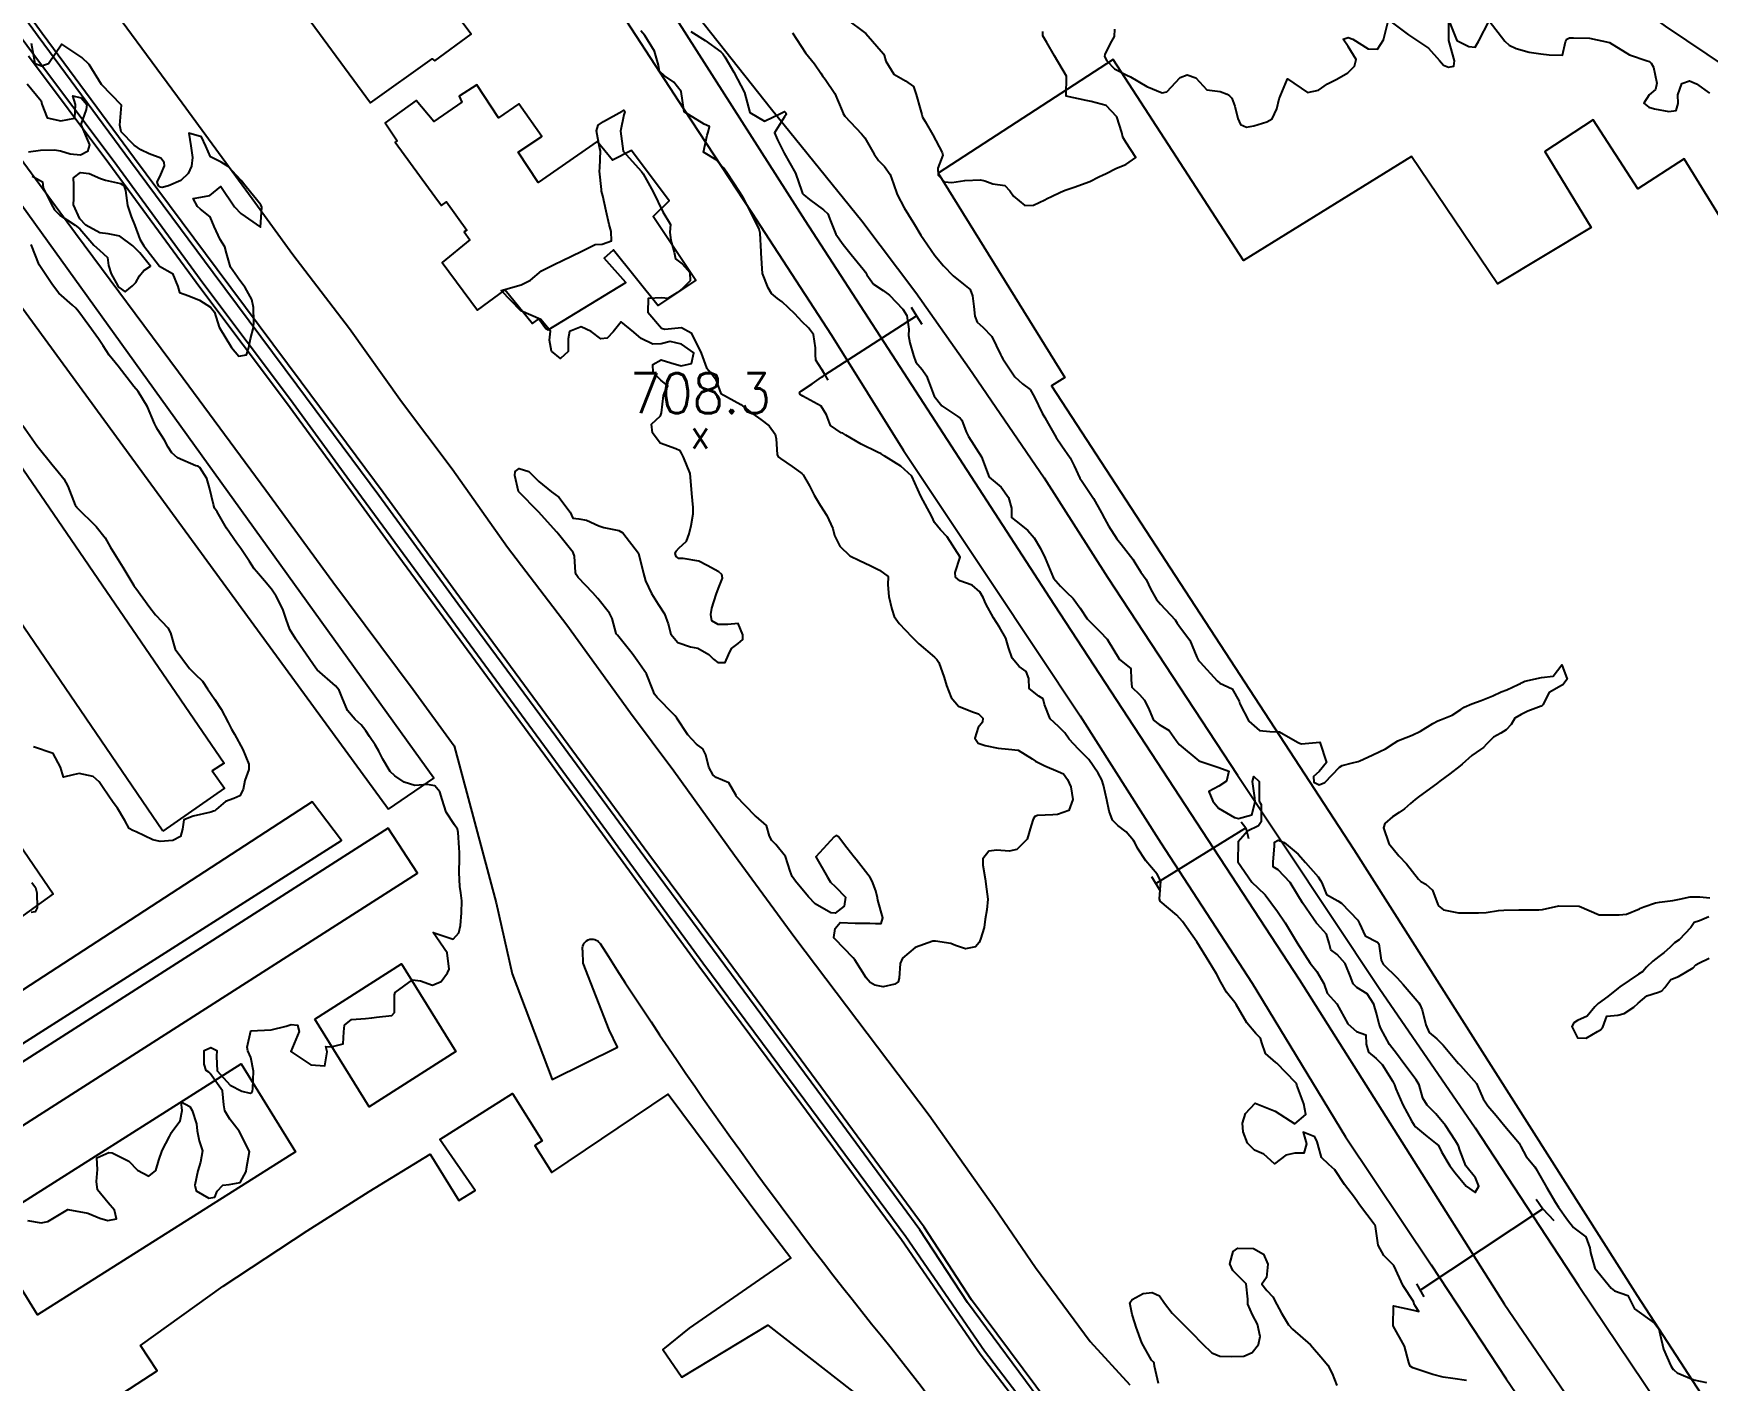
# Model space of a CAD drawing. Header units: metres. Extents: x 298520 to 308411, y 7433745 to 7450750.
# Drawn here: x 307827.7 to 307994.3, y 7434023.5 to 7434157.6 of the extents above; entities that cross this region are included whole.
import ezdxf
from ezdxf.enums import TextEntityAlignment as Align

# ---------------------------------------------------------------- set-up
doc = ezdxf.new("R2010")
doc.units = ezdxf.units.M
doc.header["$LTSCALE"] = 10
for name, color, linetype in [('Area Verde e Lazer', 94, 'Continuous'), ('Curvas de Nivel 1m', 11, 'Continuous'), ('Edificações', 30, 'Continuous'), ('Linha Férrea', 251, 'TRACKS'), ('Pontos Cotados', 45, 'Continuous'), ('Pórtico', 62, 'Continuous'), ('Vias Primárias', 230, 'Continuous')]:
    doc.layers.add(name, color=color, linetype=linetype)
doc.styles.add('Style-STANDARD', font='STANDARD.shx')
doc.linetypes.add('TRACKS', pattern='A,0.15,[130,ltypeshp.shx,S=0.25,R=0,X=0,Y=0],0.15', length=0.3)

# ---------------------------------------------------------------- blocks, each defined once
blk = doc.blocks.new('ELVTXT_81')
at = {"layer": 'Pontos Cotados', "linetype": 'Continuous', "style": 'Style-STANDARD'}
for s, height, p in [('708.3', 4, (0, 4)), ('x', 3, (0, 0))]:
    blk.add_text(s, height=height, dxfattribs=at).set_placement(p, align=Align.MIDDLE_CENTER)

msp = doc.modelspace()

# ---------------------------------------------------------------- linework, layer by layer
at = {"layer": 'Area Verde e Lazer'}
msp.add_lwpolyline([(307758.84, 7434249.95), (307768.15, 7434237.18), (307779.07, 7434221.43), (307789.96, 7434206.99), (307796.53, 7434197.96), (307805.84, 7434185.05), (307814.37, 7434173.75), (307821.3, 7434164.26), (307827.65, 7434155.69), (307835.66, 7434145), (307844.68, 7434132.67), (307853.31, 7434121.17), (307859.19, 7434113.12), (307864.52, 7434105.84), (307882.61, 7434081.18), (307894.36, 7434065.1), (307904.5, 7434051.43), (307914.54, 7434037.86), (307922.37, 7434026.47), (307927.53, 7434019.73, -0.082107)], format="xyb", dxfattribs=at)
msp.add_lwpolyline([(307928.36, 7434020.93), (307920.69, 7434031.28), (307915.95, 7434038.51), (307905.68, 7434052.45), (307895.98, 7434065.61), (307888.56, 7434075.58), (307879.24, 7434088.26), (307869.98, 7434100.83), (307862.12, 7434111.61), (307853.95, 7434122.61), (307845.62, 7434133.8), (307837.38, 7434144.86), (307828.19, 7434157.31), (307819.87, 7434168.72)], dxfattribs=at)
at = {"layer": 'Curvas de Nivel 1m', "flags": 128}
for points, elevation in [([(307908.6, 7434159.08), (307910.58, 7434157.61), (307912.33, 7434155.58), (307912.41, 7434155.44), (307912.55, 7434154.87), (307913.35, 7434153.57), (307914.53, 7434152.9), (307915.3, 7434152.33), (307915.57, 7434151.54), (307916.02, 7434150), (307916.14, 7434149.54), (307916.22, 7434149.27), (307916.48, 7434148.85), (307917.24, 7434147.52), (307918.18, 7434145.77), (307918.22, 7434145.51), (307917.75, 7434144.19), (307917.78, 7434143.52), (307918.41, 7434142.83), (307919.12, 7434142.79), (307920.41, 7434142.96), (307921.98, 7434143.04), (307922.41, 7434142.95), (307923.21, 7434142.64), (307924.4, 7434142.49), (307924.9, 7434141.94), (307925.25, 7434141.43), (307926.38, 7434140.5), (307927.27, 7434140.51), (307928.39, 7434141.06), (307928.61, 7434141.17), (307929.06, 7434141.38), (307929.95, 7434141.82), (307930.4, 7434142.01), (307931.4, 7434142.36), (307932.41, 7434142.7), (307932.85, 7434142.89), (307933.75, 7434143.33), (307934.19, 7434143.54), (307934.42, 7434143.65), (307935.53, 7434144.2), (307936.43, 7434144.58), (307937.43, 7434145.28), (307936.46, 7434146.8), (307936.14, 7434147.3), (307936.04, 7434147.74), (307935.55, 7434149.31), (307934.5, 7434150.45), (307933.01, 7434150.83), (307932.51, 7434150.93), (307930.51, 7434151.37), (307930.53, 7434153.37), (307929.34, 7434155.38), (307928.57, 7434156.7), (307928.18, 7434157.39), (307928.18, 7434157.8)], 706), ([(307935.33, 7434158.05), (307935.29, 7434157.31), (307935.03, 7434156.86), (307934.56, 7434155.95), (307934.36, 7434155.52), (307934.33, 7434155.32), (307934.55, 7434154.9), (307935.31, 7434154.08), (307936.53, 7434153.45), (307936.9, 7434153.29), (307938.52, 7434152.33), (307940.06, 7434151.71), (307940.52, 7434151.81), (307941.86, 7434153.23), (307942.54, 7434153.51), (307943.42, 7434153.21), (307944.52, 7434152), (307945.85, 7434151.85), (307946.52, 7434151.56), (307946.75, 7434151.41), (307947.01, 7434151.17), (307947.29, 7434150.38), (307947.58, 7434149.16), (307947.85, 7434148.54), (307948.47, 7434148.29), (307949.19, 7434148.42), (307950.48, 7434148.82), (307951.02, 7434149.12), (307951.49, 7434150.12), (307951.69, 7434151.11), (307952.53, 7434153.1), (307954.52, 7434151.73), (307955.61, 7434151.98), (307956.53, 7434152.61), (307957.43, 7434153.05), (307958.54, 7434153.68), (307959.21, 7434154.36), (307959.38, 7434155.02), (307958.57, 7434156.33), (307958.08, 7434157.04), (307958.58, 7434157.2), (307959.05, 7434157.03), (307960.57, 7434156.08), (307961.5, 7434156.06), (307962.08, 7434156.99), (307962.6, 7434158.98)], 706), ([(307962.6, 7434158.98), (307964.59, 7434157.46), (307965.38, 7434156.95), (307966.57, 7434156.14), (307967.67, 7434154.92), (307968.07, 7434154.44), (307968.55, 7434154.24), (307969.09, 7434154.36), (307969.16, 7434154.9), (307968.58, 7434156.91), (307968.6, 7434158.91), (307969.38, 7434156.9), (307970.57, 7434156.31), (307971.22, 7434156.24), (307971.58, 7434156.88), (307972.6, 7434158.86), (307974.18, 7434156.84), (307974.58, 7434156.46), (307975.29, 7434156.11), (307976.57, 7434155.75), (307977.76, 7434155.6), (307978.56, 7434155.48), (307979.9, 7434155.44), (307980.21, 7434156.77), (307980.32, 7434157.04), (307980.59, 7434157.16), (307981, 7434157.18), (307982.59, 7434157.15), (307984.58, 7434156.72), (307986.56, 7434155.5), (307988.34, 7434154.89), (307988.56, 7434154.81), (307988.73, 7434154.67), (307988.95, 7434154.26), (307989.28, 7434152.66), (307989.15, 7434152.04), (307988.52, 7434151.51), (307988.01, 7434150.68), (307988.51, 7434150.27), (307989.05, 7434150.12), (307990.5, 7434149.86), (307991.2, 7434149.94), (307991.4, 7434150.64), (307991.38, 7434151.5), (307991.78, 7434152.63), (307992.54, 7434152.89), (307993.23, 7434152.61), (307994.52, 7434151.67)], 706), ([(307970.35, 7434023.51), (307968.99, 7434023.73), (307968.03, 7434023.85), (307966.99, 7434024.13), (307965.2, 7434024.73), (307965, 7434024.8), (307964.75, 7434024.94), (307964.62, 7434025.33), (307964.19, 7434026.95), (307963.04, 7434028.96), (307963.07, 7434030.96), (307965.07, 7434030.51), (307965.61, 7434030.39), (307965.23, 7434030.94), (307965.18, 7434031.04), (307965.08, 7434031.38), (307964.03, 7434032.95), (307963.12, 7434034.96), (307962.13, 7434035.97), (307961.56, 7434036.98), (307961.3, 7434038.84), (307961.25, 7434038.98), (307961.16, 7434039.1), (307959.69, 7434041), (307959.5, 7434041.31), (307959.2, 7434041.73), (307958.2, 7434043.02), (307957.23, 7434044.49), (307956.65, 7434045.04), (307955.93, 7434045.73), (307955.55, 7434047.06), (307955.5, 7434047.29), (307955.27, 7434047.77), (307954.11, 7434048.24), (307954.41, 7434047.07), (307954.16, 7434046.16), (307953.25, 7434046.15), (307952.38, 7434045.96), (307951.24, 7434045.1), (307950.18, 7434046.04), (307949.26, 7434046.45), (307948.57, 7434047.14), (307948.13, 7434048.29), (307948.05, 7434049.14), (307948.34, 7434050.1), (307949.31, 7434051.13), (307951.3, 7434050.33), (307953.28, 7434049.08), (307954.37, 7434049.99), (307954.16, 7434051.07), (307953.48, 7434052.93), (307953.42, 7434053.08), (307953.33, 7434053.19), (307951.47, 7434055.1), (307951.36, 7434055.18), (307950.33, 7434056.08), (307949.97, 7434057.12), (307949.85, 7434057.59), (307949.39, 7434058.06), (307948.49, 7434059.14), (307947.43, 7434060.95), (307947.28, 7434061.15), (307946.46, 7434062.18), (307945.91, 7434063.17), (307945.47, 7434064.01), (307944.73, 7434065.19), (307943.5, 7434067.2), (307942.08, 7434069.21), (307941.53, 7434069.85), (307939.86, 7434071.25), (307939.78, 7434071.47), (307939.93, 7434073.24), (307939.58, 7434073.93), (307938.42, 7434075.26), (307937.62, 7434076.52), (307937.36, 7434077.01), (307937.21, 7434077.28), (307936.48, 7434078.14), (307935.64, 7434078.77), (307935.13, 7434079.31), (307934.79, 7434080.18), (307934.55, 7434081.31), (307934.23, 7434082.78), (307934.05, 7434083.32), (307933.7, 7434083.99), (307932.77, 7434085.33), (307931.73, 7434086.36), (307930.81, 7434087.35), (307930.39, 7434088), (307929.76, 7434088.62), (307928.93, 7434089.38), (307928.35, 7434090.81), (307928.21, 7434091.39), (307927.8, 7434091.65), (307926.81, 7434092.41), (307926.78, 7434093.41), (307926.52, 7434094.11), (307925.82, 7434094.61), (307925.14, 7434095.43), (307924.78, 7434096.5), (307924.51, 7434097.43), (307923.87, 7434098.52), (307923.28, 7434099.45), (307922.51, 7434100.85), (307922.24, 7434101.46), (307921.92, 7434102.02), (307921.14, 7434102.68), (307919.93, 7434103.14), (307919.5, 7434103.49), (307919.47, 7434103.97), (307919.95, 7434105.49), (307918.66, 7434107.5), (307917.99, 7434108.2), (307917.42, 7434108.94), (307917.15, 7434109.52), (307916.03, 7434111.54), (307915.16, 7434113.55), (307914.06, 7434114.53), (307912.4, 7434115.58), (307912.08, 7434115.77), (307911.73, 7434115.93), (307910.09, 7434116.73), (307908.58, 7434117.63), (307908.29, 7434117.81), (307908.11, 7434117.86), (307907.06, 7434118.59), (307906.67, 7434119.64), (307906.14, 7434120.52), (307904.31, 7434121.52), (307904.15, 7434121.6), (307904.05, 7434121.68), (307903.98, 7434121.86), (307904.16, 7434122.05), (307905.23, 7434122.73), (307906.17, 7434123.4), (307906.33, 7434123.49), (307906.48, 7434123.65), (307906.18, 7434124.15), (307905.61, 7434125.08), (307905.55, 7434125.66), (307905.55, 7434126.31), (307905.37, 7434127.66), (307904.88, 7434128.32), (307904.23, 7434128.89), (307903.49, 7434129.69), (307902.26, 7434130.91), (307901.79, 7434131.23), (307901.18, 7434131.72), (307900.85, 7434132.29), (307900.29, 7434133.73), (307900.16, 7434135.73), (307900.15, 7434135.89), (307900.07, 7434137.73), (307899.96, 7434138.12), (307899.16, 7434139.74), (307898.38, 7434141.22), (307898.05, 7434141.75), (307897.36, 7434142.81), (307896.75, 7434143.77), (307896.42, 7434144.24), (307895.66, 7434145.02), (307894.43, 7434145.8), (307894.77, 7434147.48), (307894.87, 7434147.79), (307895.01, 7434148.34), (307894.47, 7434148.59), (307892.48, 7434149.82), (307892.18, 7434151.83), (307891.46, 7434152.77), (307890.53, 7434153.41), (307890.03, 7434153.85), (307889.94, 7434154.45), (307889.55, 7434155.86), (307888.58, 7434157.4), (307888.18, 7434157.87)], 708), ([(307893.17, 7434157.81), (307894.57, 7434156.91), (307896.13, 7434155.78), (307896.35, 7434155.57), (307896.55, 7434155.29), (307897.44, 7434153.76), (307898.51, 7434151.75), (307899.02, 7434149.74), (307900.47, 7434148.87), (307902.21, 7434149.7), (307902.48, 7434149.83), (307902.61, 7434149.7), (307902.63, 7434149.55), (307902.48, 7434149.32), (307901.48, 7434147.71), (307901.77, 7434147.03), (307902.43, 7434145.7), (307903.58, 7434143.69), (307904.19, 7434141.89), (307904.27, 7434141.68), (307904.39, 7434141.54), (307904.96, 7434141.1), (307906.37, 7434140.07), (307906.78, 7434139.65), (307907.05, 7434138.95), (307907.58, 7434137.64), (307908.33, 7434136.62), (307909.11, 7434135.62), (307910.3, 7434134.16), (307910.55, 7434133.86), (307910.68, 7434133.6), (307911.34, 7434132.65), (307912.28, 7434132.03), (307912.91, 7434131.57), (307914.25, 7434130.18), (307914.66, 7434129.55), (307914.86, 7434128.18), (307914.82, 7434127.55), (307914.94, 7434126.82), (307915.31, 7434125.54), (307915.55, 7434124.9), (307916.18, 7434124.15), (307916.61, 7434123.53), (307916.87, 7434122.82), (307917.37, 7434121.52), (307918.14, 7434120.55), (307919.72, 7434119.49), (307919.96, 7434119.33), (307920.12, 7434119.11), (307920.57, 7434117.95), (307920.78, 7434117.48), (307922.07, 7434115.46), (307922.86, 7434113.45), (307924.04, 7434112.46), (307924.76, 7434111.43), (307925.08, 7434110.37), (307925.08, 7434109.43), (307926, 7434108.69), (307926.7, 7434108.12), (307927.33, 7434107.4), (307927.97, 7434106.33), (307928.42, 7434105.39), (307928.74, 7434104.59), (307929.24, 7434103.38), (307929.93, 7434102.59), (307930.55, 7434101.99), (307931.22, 7434101.35), (307931.9, 7434100.41), (307932.61, 7434099.33), (307933.87, 7434098.07), (307934.6, 7434097.31), (307935.83, 7434095.3), (307936.94, 7434094.4), (307936.99, 7434093.28), (307937.05, 7434092.53), (307937.8, 7434091.81), (307938.31, 7434091.26), (307938.76, 7434090.28), (307939.2, 7434089.26), (307939.76, 7434088.82), (307940.76, 7434088.24), (307941.44, 7434087.22), (307941.74, 7434086.83), (307943.71, 7434085.2), (307945.71, 7434084.54), (307946.7, 7434084.17), (307946.47, 7434083.17), (307945.69, 7434082.68), (307944.7, 7434082.17), (307945.1, 7434081.19), (307945.66, 7434080.48), (307947.25, 7434079.56), (307947.65, 7434079.46), (307948.97, 7434079.82), (307949.33, 7434081.13), (307949.28, 7434081.53), (307949.04, 7434083.14), (307949.18, 7434083.65), (307949.69, 7434083.17), (307949.71, 7434083.15), (307949.72, 7434083.13), (307949.73, 7434081.19), (307949.74, 7434081.13), (307949.92, 7434080.87), (307949.9, 7434079.13), (307949.64, 7434078.72), (307948.57, 7434078.21), (307947.62, 7434077.15), (307947.6, 7434075.15), (307949, 7434073.14), (307949.57, 7434072.56), (307950.31, 7434071.86), (307950.89, 7434071.11), (307951.54, 7434070.21), (307952.3, 7434069.09), (307953.5, 7434067.08), (307954.8, 7434065.07), (307955.47, 7434064.25), (307956.16, 7434063.05), (307956.49, 7434062.09), (307957.43, 7434061.03), (307958.54, 7434059.02), (307959.4, 7434058.26), (307960.33, 7434057.93), (307960.38, 7434057), (307960.61, 7434056.22), (307961.37, 7434055.58), (307961.94, 7434054.97), (307963.01, 7434053.29), (307963.17, 7434052.96), (307963.33, 7434052.54), (307964.02, 7434050.95), (307964.87, 7434049.37), (307965.15, 7434048.94), (307965.28, 7434048.79), (307966.27, 7434047.93), (307967.27, 7434047.16), (307967.56, 7434046.91), (307967.87, 7434046.29), (307968.7, 7434044.9), (307969.23, 7434044.21), (307970.31, 7434042.88), (307971.21, 7434042.25), (307971.59, 7434042.86), (307971.23, 7434043.69), (307970.29, 7434044.88), (307969.7, 7434046.45), (307969.54, 7434046.89), (307969.27, 7434047.38), (307968.26, 7434048.9), (307967.3, 7434050.07), (307966.42, 7434050.92), (307966.01, 7434051.62), (307965.65, 7434052.94), (307965.34, 7434053.44), (307964.21, 7434054.95), (307963.37, 7434056.06), (307962.68, 7434056.97), (307961.82, 7434058.56), (307961.67, 7434058.98), (307961.42, 7434059.96), (307961.13, 7434060.98), (307960.45, 7434062.01), (307959.45, 7434062.63), (307959.08, 7434063.01), (307958.85, 7434063.63), (307958.28, 7434065.02), (307957.49, 7434065.92), (307956.86, 7434066.4), (307956.69, 7434067.04), (307956.43, 7434067.96), (307955.52, 7434068.95), (307955.42, 7434069.06), (307955.11, 7434069.48), (307954.04, 7434071.08), (307953.56, 7434071.84), (307952.8, 7434073.09), (307951.59, 7434074.34), (307951.12, 7434074.64), (307951.1, 7434075.11), (307951.25, 7434076.73), (307951.23, 7434077.11), (307951.62, 7434077.3), (307952.19, 7434077.09), (307953.61, 7434075.9), (307954.32, 7434075.07), (307955.58, 7434073.66), (307955.83, 7434073.31), (307955.94, 7434073.05), (307956.42, 7434071.91), (307957.56, 7434071.26), (307957.91, 7434071.03), (307959.53, 7434069.33), (307959.69, 7434069.01), (307960.28, 7434067.77), (307961.5, 7434067.16), (307961.62, 7434066.98), (307961.86, 7434065.35), (307962.05, 7434064.97), (307963.46, 7434063.61), (307964.03, 7434062.95), (307965.44, 7434061.32), (307965.61, 7434061.11), (307965.71, 7434060.94), (307965.95, 7434060.41), (307966.3, 7434058.93), (307966.64, 7434058.16), (307967.39, 7434057.54), (307968.03, 7434056.9), (307969.37, 7434055.3), (307969.56, 7434055.08), (307969.74, 7434054.88), (307971.34, 7434053.08), (307971.46, 7434052.86), (307972.01, 7434051.55), (307972.47, 7434050.85), (307973.3, 7434049.89), (307974.18, 7434048.83), (307975.27, 7434047.54), (307975.59, 7434047.14), (307975.75, 7434046.81), (307976.28, 7434045.83), (307977.14, 7434044.79), (307977.24, 7434044.64), (307978.31, 7434042.78), (307979.2, 7434041.24), (307979.51, 7434040.77), (307980.41, 7434039.52), (307981, 7434038.75), (307981.16, 7434038.62), (307982.23, 7434037.81), (307982.62, 7434036.73), (307982.69, 7434036.28), (307983.12, 7434034.72), (307984.74, 7434032.7), (307985.09, 7434032.44), (307986.39, 7434031.98), (307987.07, 7434030.67), (307989.05, 7434029.23), (307989.5, 7434028.65), (307989.61, 7434028.07), (307989.94, 7434026.64), (307990.67, 7434024.97), (307990.93, 7434024.63), (307991, 7434024.55), (307991.33, 7434024.29), (307992.99, 7434023.6), (307994.23, 7434023.34)], 708), ([(307903.26, 7434157.69), (307904.55, 7434155.68), (307905.47, 7434154.6), (307906.09, 7434153.66), (307906.26, 7434153.39), (307906.53, 7434153.07), (307907.48, 7434151.64), (307908.22, 7434149.9), (307908.32, 7434149.63), (307908.48, 7434149.39), (307910.15, 7434147.61), (307910.46, 7434147.21), (307911.41, 7434145.6), (307911.82, 7434144.98), (307912.42, 7434144.38), (307913, 7434143.57), (307913.34, 7434142.64), (307913.69, 7434141.57), (307914.37, 7434140.24), (307914.81, 7434139.55), (307915.4, 7434138.59), (307916.06, 7434137.53), (307916.34, 7434137.11), (307917.43, 7434135.52), (307918.3, 7434134.48), (307919.25, 7434133.5), (307920.28, 7434132.65), (307920.94, 7434132.14), (307921.19, 7434131.48), (307921.31, 7434130.42), (307921.41, 7434129.47), (307921.64, 7434128.87), (307922.23, 7434128.39), (307923.1, 7434127.45), (307923.98, 7434125.66), (307924.07, 7434125.44), (307924.19, 7434125.23), (307925.41, 7434123.43), (307926.17, 7434122.73), (307926.92, 7434122.17), (307927.36, 7434121.4), (307928.13, 7434119.83), (307928.4, 7434119.39), (307928.7, 7434118.8), (307929.5, 7434117.38), (307930.09, 7434116.55), (307930.91, 7434115.36), (307931.3, 7434114.58), (307931.88, 7434113.34), (307931.95, 7434113.24), (307932.05, 7434113.1), (307933.22, 7434111.33), (307934.01, 7434109.89), (307934.32, 7434109.32), (307934.72, 7434108.59), (307935.55, 7434107.3), (307935.97, 7434106.77), (307937.15, 7434105.28), (307937.45, 7434104.78), (307937.94, 7434104), (307938.46, 7434103.26), (307938.93, 7434102.25), (307939.51, 7434101.25), (307939.91, 7434100.79), (307941.34, 7434099.23), (307941.56, 7434098.91), (307941.88, 7434098.44), (307942.81, 7434097.21), (307943.5, 7434095.54), (307943.69, 7434095.2), (307943.83, 7434095.03), (307945.53, 7434093.18), (307945.81, 7434092.93), (307947.02, 7434092.38), (307947.72, 7434091.15), (307947.79, 7434090.87), (307948.69, 7434089.14), (307949.75, 7434088.21), (307950.77, 7434088.14), (307951.75, 7434088.09), (307953.54, 7434087.08), (307953.74, 7434086.95), (307953.93, 7434086.89), (307955.74, 7434087.06), (307956.41, 7434085.05), (307955.7, 7434084.13), (307955.13, 7434083.64), (307955.16, 7434083.07), (307955.69, 7434082.81), (307956.26, 7434083.05), (307957.71, 7434084.56), (307957.99, 7434084.75), (307959.02, 7434085.02), (307959.58, 7434085.14), (307959.72, 7434085.19), (307960.95, 7434085.76), (307961.73, 7434086.12), (307962.3, 7434086.4), (307963.14, 7434086.97), (307963.5, 7434087.21), (307963.75, 7434087.31), (307964.94, 7434087.75), (307965.76, 7434088.17), (307967.01, 7434088.92), (307967.5, 7434089.18), (307967.77, 7434089.29), (307968.91, 7434089.76), (307969.78, 7434090.32), (307970.13, 7434090.54), (307970.87, 7434090.87), (307971.8, 7434091.22), (307972.97, 7434091.68), (307973.81, 7434092.06), (307974.35, 7434092.29), (307975.49, 7434092.82), (307975.71, 7434092.92), (307975.81, 7434092.97), (307976.14, 7434093.14), (307977.82, 7434093.51), (307978.97, 7434093.63), (307979.83, 7434094.77), (307980.38, 7434093.33), (307979.93, 7434092.77), (307979.81, 7434092.7), (307978.58, 7434092.01), (307977.94, 7434090.79), (307977.88, 7434090.7), (307977.79, 7434090.66), (307976.45, 7434090.14), (307975.78, 7434089.83), (307975.15, 7434089.44), (307974.8, 7434088.83), (307974.31, 7434088.28), (307973.75, 7434087.95), (307973.03, 7434087.57), (307972.35, 7434086.85), (307972.04, 7434086.55), (307971.74, 7434086.34), (307970.87, 7434085.73), (307969.91, 7434084.89), (307969.71, 7434084.71), (307968.69, 7434083.91), (307967.7, 7434083.17), (307967.35, 7434082.92), (307965.68, 7434081.69), (307965.25, 7434081.37), (307964.79, 7434080.95), (307964.19, 7434080.42), (307963.66, 7434080.06), (307963, 7434079.62), (307962.22, 7434078.97), (307962.08, 7434078.54), (307962.63, 7434076.97), (307963.6, 7434075.75), (307964.37, 7434074.95), (307965.58, 7434073.43), (307965.82, 7434073.18), (307966.3, 7434072.93), (307966.96, 7434072.32), (307967.49, 7434070.91), (307967.55, 7434070.77), (307968.07, 7434070.37), (307969.54, 7434070.09), (307970.34, 7434070.08), (307971.54, 7434070.06), (307972.29, 7434070.1), (307973.54, 7434070.3), (307974.05, 7434070.33), (307975.55, 7434070.36), (307975.98, 7434070.38), (307977.55, 7434070.39), (307977.91, 7434070.42), (307979.55, 7434070.77), (307981.55, 7434070.74), (307983.54, 7434069.89), (307984.37, 7434069.89), (307985.54, 7434069.87), (307986.28, 7434069.95), (307987.55, 7434070.49), (307987.68, 7434070.54), (307988.01, 7434070.67), (307989.16, 7434071.06), (307989.56, 7434071.13), (307990.88, 7434071.32), (307991.56, 7434071.44), (307992.62, 7434071.67), (307993.56, 7434071.66), (307994.58, 7434071.57)], 707), ([(307827.6, 7434143.4), (307828.4, 7434142.98), (307828.64, 7434142.84), (307828.65, 7434142.59), (307828.71, 7434142.26), (307829.53, 7434140.57), (307829.84, 7434140.05), (307830.35, 7434139.54), (307831.87, 7434138.54), (307832.34, 7434138.15), (307833.74, 7434136.53), (307834.31, 7434136.04), (307835.09, 7434135.3), (307835.21, 7434134.51), (307835.47, 7434133.68), (307836.13, 7434132.49), (307836.27, 7434132.31), (307836.85, 7434131.89), (307837.59, 7434132.48), (307837.92, 7434132.83), (307838.28, 7434133.49), (307838.72, 7434134.03), (307839.38, 7434134.46), (307838.31, 7434135.77), (307837.61, 7434136.48), (307836.33, 7434137.43), (307835.18, 7434137.65), (307834.33, 7434137.77), (307832.96, 7434138.53), (307832.35, 7434139.17), (307831.73, 7434140.55), (307831.75, 7434141.17), (307831.74, 7434142.55), (307831.72, 7434143.23), (307832.41, 7434143.76), (307833.28, 7434143.66), (307834.4, 7434143.19), (307834.9, 7434143.02), (307836.39, 7434142.68), (307836.73, 7434142.49), (307836.89, 7434141.99), (307837.08, 7434140.48), (307837.45, 7434139.38), (307837.81, 7434138.48), (307838.32, 7434137.13), (307838.72, 7434136.47), (307840.29, 7434134.45), (307841.58, 7434133.72), (307842.1, 7434132.42), (307842.26, 7434131.84), (307843.19, 7434131.48), (307844.25, 7434131.07), (307845.34, 7434130.38), (307845.74, 7434129.88), (307846.22, 7434128.37), (307847.43, 7434126.36), (307848.18, 7434125.48), (307848.92, 7434125.61), (307849.17, 7434126.34), (307849.32, 7434127.22), (307849.62, 7434128.34), (307849.66, 7434128.9), (307849.64, 7434130.34), (307849.46, 7434131.14), (307848.8, 7434132.34), (307848.28, 7434133.03), (307847.34, 7434134.36), (307846.94, 7434135.73), (307846.79, 7434136.37), (307846.32, 7434137.1), (307845.73, 7434138.38), (307845.32, 7434139.36), (307844.36, 7434140.11), (307844.07, 7434140.4), (307843.61, 7434141.17), (307844.38, 7434141.31), (307845.28, 7434141.49), (307846.39, 7434142.37), (307847.74, 7434140.36), (307848.36, 7434139.7), (307850.34, 7434138.33), (307850.46, 7434140.33), (307850.37, 7434140.56), (307848.9, 7434142.34), (307848.4, 7434142.96), (307847.12, 7434144.36), (307846.42, 7434144.8), (307845.36, 7434145.33), (307844.9, 7434146.39), (307844.45, 7434147.32), (307843.19, 7434147.68), (307843.38, 7434146.41), (307843.57, 7434145.26), (307843.45, 7434144.41), (307843.13, 7434143.68), (307842.4, 7434142.98), (307841.16, 7434142.44), (307840.55, 7434142.29), (307840.39, 7434142.3), (307840.18, 7434142.45), (307840.03, 7434142.82), (307840.4, 7434143.57), (307840.79, 7434144.44), (307840.75, 7434144.78), (307840.42, 7434145.2), (307839.26, 7434145.63), (307838.43, 7434146.02), (307837.77, 7434146.48), (307836.45, 7434147.81), (307836.32, 7434148.49), (307836.48, 7434150.49), (307834.51, 7434152.52), (307833.29, 7434154.53), (307832.54, 7434155.21), (307830.55, 7434156.56), (307829.22, 7434154.58), (307828.53, 7434154.37), (307827.91, 7434154.6), (307827.78, 7434155.36), (307827.53, 7434156.6)], 707), ([(307827.12, 7434152.6), (307828.49, 7434150.92), (307828.58, 7434150.59), (307829.09, 7434149.2), (307830.47, 7434148.91), (307831.84, 7434149.17), (307831.92, 7434150.55), (307831.65, 7434151.4), (307832.49, 7434151.19), (307833.04, 7434150.53), (307832.98, 7434150.03), (307832.46, 7434148.54), (307833.31, 7434146.53), (307833.1, 7434145.86), (307832.42, 7434145.51), (307831.38, 7434145.59), (307830.43, 7434145.9), (307829.84, 7434145.98), (307828.43, 7434145.96), (307827.23, 7434145.79)], 707), ([(307827.15, 7434039.44), (307828.51, 7434039.22), (307829.15, 7434039.35), (307831.16, 7434040.54), (307833.16, 7434040.17), (307834.34, 7434039.69), (307835.15, 7434039.45), (307836.01, 7434039.63), (307835.81, 7434040.48), (307835.17, 7434041.2), (307834.12, 7434042.51), (307834.02, 7434043.32), (307834.09, 7434044.51), (307834.04, 7434045.69), (307835.24, 7434046.23), (307835.55, 7434046.18), (307837.23, 7434045.34), (307838.09, 7434044.46), (307839.21, 7434043.87), (307839.9, 7434044.44), (307840.21, 7434045.46), (307840.54, 7434046.43), (307841.26, 7434047.81), (307841.47, 7434048.21), (307841.61, 7434048.42), (307842.32, 7434049.36), (307842.54, 7434050.41), (307842.44, 7434051.26), (307843.29, 7434050.79), (307843.54, 7434050.4), (307843.95, 7434049.07), (307844.01, 7434048.39), (307844.24, 7434047.37), (307844.56, 7434046.38), (307844.35, 7434045.26), (307844.09, 7434044.39), (307843.79, 7434042.98), (307843.93, 7434042.39), (307845.18, 7434041.67), (307845.79, 7434041.76), (307846.02, 7434042.36), (307846.58, 7434042.98), (307847.2, 7434043.04), (307848.32, 7434043.22), (307848.89, 7434044.33), (307848.93, 7434044.62), (307849.24, 7434046.33), (307848.21, 7434048.34), (307847.27, 7434049.55), (307846.79, 7434050.35), (307846.68, 7434050.97), (307846.53, 7434052.36), (307845.33, 7434054.09), (307845.17, 7434054.21), (307844.93, 7434054.38), (307844.73, 7434055), (307844.72, 7434056.38), (307845.37, 7434056.66), (307845.99, 7434056.36), (307845.94, 7434055.78), (307846.01, 7434054.36), (307847.32, 7434052.93), (307848.48, 7434052.34), (307849.31, 7434052.12), (307849.45, 7434052.19), (307849.52, 7434052.33), (307849.57, 7434052.58), (307849.63, 7434054.33), (307849.35, 7434055.67), (307849.06, 7434056.33), (307849, 7434056.7), (307849.38, 7434058.33), (307851.38, 7434058.43), (307852.88, 7434058.79), (307853.39, 7434058.97), (307854.01, 7434058.89), (307854.17, 7434058.27), (307853.36, 7434056.28), (307855.34, 7434054.94), (307856.72, 7434054.86), (307856.96, 7434056.23), (307856.83, 7434056.77), (307857.37, 7434056.74), (307858.56, 7434057.03), (307858.61, 7434058.22), (307858.7, 7434058.9), (307859.4, 7434059.45), (307860.77, 7434059.56), (307861.4, 7434059.64), (307861.88, 7434059.69), (307863.4, 7434059.85), (307863.67, 7434060.16), (307863.66, 7434061.92), (307863.74, 7434062.16), (307865.45, 7434063.4), (307866.25, 7434063.31), (307867.44, 7434062.88), (307868.31, 7434063.23), (307868.95, 7434064.1), (307869.09, 7434064.46), (307868.9, 7434066.1), (307867.5, 7434068.11), (307869.5, 7434067.44), (307870.06, 7434068.08), (307870.24, 7434068.81), (307870.33, 7434070.08), (307870.35, 7434071.27), (307870.25, 7434072.08), (307870.17, 7434072.69), (307870.1, 7434074.08), (307870.14, 7434075.53), (307870.13, 7434076.08), (307870.09, 7434076.56), (307870.01, 7434078.08), (307869.94, 7434078.4), (307869.63, 7434078.82), (307868.79, 7434080.1), (307868.41, 7434081.36), (307868.16, 7434082.11), (307867.68, 7434082.72), (307866.94, 7434082.86), (307865.68, 7434082.74), (307864.61, 7434083.08), (307863.69, 7434083.7), (307863.23, 7434084.16), (307862.51, 7434085.37), (307862.09, 7434086.18), (307861.73, 7434086.79), (307861.18, 7434087.63), (307860.82, 7434088.19), (307860.34, 7434088.79), (307859.75, 7434089.32), (307859, 7434090.22), (307858.42, 7434091.58), (307858.15, 7434092.23), (307857.8, 7434092.68), (307855.97, 7434094.25), (307855.82, 7434094.42), (307854.56, 7434096.27), (307854.28, 7434096.7), (307853.85, 7434097.31), (307853.25, 7434098.29), (307852.87, 7434099.3), (307852.56, 7434100.29), (307851.9, 7434101.59), (307851.41, 7434102.31), (307850.74, 7434103.13), (307849.93, 7434104.04), (307849.71, 7434104.33), (307849.22, 7434105.06), (307848.37, 7434106.35), (307847.97, 7434106.88), (307846.94, 7434108.36), (307846, 7434109.99), (307845.85, 7434110.22), (307845.76, 7434110.37), (307845.65, 7434110.73), (307845.26, 7434112.38), (307844.98, 7434113.32), (307844.3, 7434114.4), (307844.17, 7434114.51), (307844.05, 7434114.53), (307843.89, 7434114.57), (307842.06, 7434115.38), (307841.5, 7434115.86), (307841.14, 7434116.43), (307840.76, 7434117.12), (307840.1, 7434118.17), (307839.93, 7434118.45), (307839.78, 7434118.78), (307839.09, 7434120.46), (307838.15, 7434121.97), (307837.73, 7434122.47), (307836.17, 7434124.49), (307835.28, 7434125.6), (307834.66, 7434126.51), (307834.2, 7434127.22), (307833.25, 7434128.53), (307832.24, 7434129.91), (307831.95, 7434130.25), (307831.61, 7434130.55), (307830.26, 7434131.76), (307829.64, 7434132.58), (307828.29, 7434134.59), (307827.51, 7434136.6)], 707), ([(307826.66, 7434118.6), (307828.08, 7434116.59), (307829.69, 7434114.57), (307830.05, 7434114.15), (307830.77, 7434113.29), (307831.14, 7434112.55), (307831.89, 7434110.66), (307831.95, 7434110.54), (307831.97, 7434110.51), (307832, 7434110.46), (307833.98, 7434108.52), (307834.88, 7434107.41), (307835.38, 7434106.5), (307835.95, 7434105.53), (307836.62, 7434104.48), (307837.72, 7434102.67), (307837.85, 7434102.47), (307837.91, 7434102.38), (307839.31, 7434100.46), (307839.88, 7434099.73), (307840.5, 7434099.07), (307841.09, 7434098.43), (307841.37, 7434097.94), (307841.81, 7434096.42), (307841.84, 7434096.32), (307843.25, 7434094.41), (307843.81, 7434093.84), (307844.55, 7434093.14), (307845.06, 7434092.38), (307845.78, 7434091.32), (307846.42, 7434090.36), (307847.1, 7434089.01), (307847.44, 7434088.35), (307847.74, 7434087.86), (307848.57, 7434086.34), (307849.18, 7434084.86), (307849.18, 7434084.34), (307848.78, 7434083.24), (307848.59, 7434082.34), (307848.28, 7434081.72), (307847.66, 7434081.46), (307846.85, 7434081.16), (307845.9, 7434080.37), (307845.78, 7434080.23), (307845.64, 7434080.18), (307845.38, 7434080.11), (307843.64, 7434079.71), (307842.7, 7434079.34), (307842.55, 7434078.41), (307842.37, 7434077.66), (307841.61, 7434077.26), (307840.35, 7434077.18), (307839.61, 7434077.34), (307837.96, 7434078.13), (307837.62, 7434078.27), (307837.26, 7434078.47), (307836.84, 7434079.27), (307836.1, 7434080.49), (307835.65, 7434081.07), (307834.66, 7434082.51), (307834.28, 7434083.11), (307833.68, 7434083.64), (307832.27, 7434083.95), (307831.69, 7434083.81), (307830.72, 7434083.59), (307830.41, 7434084.56), (307829.71, 7434085.93), (307827.72, 7434086.59)], 707), ([(307827.56, 7434073.1), (307827.95, 7434072.59), (307828.06, 7434072.07), (307828.1, 7434070.58), (307827.91, 7434070.19), (307827.52, 7434070.12)], 707), ([(307994.45, 7434069.68), (307993.53, 7434069.28), (307993.01, 7434069.13), (307992.69, 7434068.61), (307991.51, 7434067.39), (307991.06, 7434067.08), (307990.59, 7434066.64), (307990.02, 7434066.12), (307989.49, 7434065.72), (307988.88, 7434065.26), (307988.27, 7434064.66), (307987.91, 7434064.23), (307987.47, 7434063.96), (307985.6, 7434062.7), (307985.45, 7434062.58), (307984.4, 7434061.76), (307983.44, 7434061.05), (307983.12, 7434060.72), (307982.35, 7434059.8), (307981.41, 7434059.35), (307981.03, 7434059.14), (307980.83, 7434058.76), (307981.39, 7434057.64), (307982.25, 7434057.6), (307983.4, 7434058.25), (307983.68, 7434058.43), (307983.91, 7434058.71), (307984.33, 7434059.8), (307985.42, 7434059.9), (307986.05, 7434060.06), (307987, 7434060.68), (307987.44, 7434061.07), (307988.31, 7434061.8), (307989.45, 7434062.18), (307989.78, 7434062.31), (307990.1, 7434062.64), (307990.67, 7434063.43), (307991.46, 7434063.74), (307992.92, 7434064.61), (307993.18, 7434064.9), (307993.48, 7434065.05), (307994.51, 7434065.57)], 707), ([(307939.69, 7434023.24), (307939.29, 7434024.96), (307939.25, 7434025.25), (307939.15, 7434025.39), (307939.01, 7434025.56), (307938.05, 7434027.26), (307937.48, 7434028.82), (307937.34, 7434029.27), (307937.06, 7434030.1), (307936.84, 7434031.27), (307937.08, 7434031.6), (307938.17, 7434032.17), (307939.08, 7434032.29), (307939.79, 7434031.95), (307940.28, 7434031.23), (307941.06, 7434030.22), (307942.09, 7434029.21), (307943.03, 7434028.27), (307944.05, 7434027.19), (307945.01, 7434026.27), (307945.8, 7434025.96), (307947.01, 7434025.9), (307948.2, 7434025.95), (307949.01, 7434026.32), (307949.65, 7434027.12), (307949.81, 7434027.9), (307949.56, 7434029.12), (307949.06, 7434030.05), (307948.59, 7434031.13), (307948.6, 7434031.61), (307948.42, 7434033.14), (307947.11, 7434034.48), (307946.81, 7434035.15), (307947.14, 7434036.36), (307947.59, 7434036.69), (307949.14, 7434036.67), (307950.13, 7434036.11), (307950.58, 7434035.11), (307950.46, 7434033.76), (307949.99, 7434033.12), (307950.47, 7434032.49), (307951.08, 7434031.86), (307951.49, 7434031.1), (307951.93, 7434030.22), (307952.62, 7434029.08), (307953.04, 7434028.64), (307954.83, 7434027.06), (307955.02, 7434026.85), (307955.84, 7434025.88), (307956.55, 7434025.04), (307956.99, 7434024.23), (307957.44, 7434023.03)], 708)]:
    msp.add_lwpolyline(points, dxfattribs=dict(at, elevation=elevation))
at = {"layer": 'Curvas de Nivel 1m', "elevation": 708, "flags": 128}
msp.add_lwpolyline([(307886.41, 7434149.96), (307886.48, 7434149.97), (307886.55, 7434149.89), (307886.57, 7434149.8), (307886.48, 7434149.52), (307886.15, 7434147.89), (307886.43, 7434145.89), (307888.25, 7434143.87), (307888.41, 7434143.65), (307889.42, 7434141.86), (307890.36, 7434139.85), (307891.13, 7434138.61), (307891.08, 7434137.84), (307891.17, 7434137), (307891.48, 7434135.83), (307891.64, 7434135.17), (307892.3, 7434134.67), (307893.06, 7434133.81), (307893.09, 7434133), (307892.28, 7434132.19), (307891.84, 7434131.83), (307890.88, 7434131.23), (307890.26, 7434131.29), (307888.91, 7434131.22), (307888.88, 7434129.86), (307890.23, 7434128.29), (307890.58, 7434128.19), (307892.23, 7434128.34), (307893.19, 7434127.81), (307894.19, 7434125.8), (307894.73, 7434124.34), (307895.18, 7434123.78), (307895.62, 7434123.23), (307896.15, 7434121.77), (307898.14, 7434120.67), (307899.31, 7434119.74), (307900.12, 7434119.17), (307900.96, 7434118.57), (307901.54, 7434117.71), (307901.64, 7434117.25), (307901.74, 7434115.71), (307901.83, 7434115.46), (307902.07, 7434115.31), (307903.23, 7434114.52), (307904.06, 7434113.92), (307904.2, 7434113.82), (307904.32, 7434113.68), (307904.97, 7434112.59), (307905.44, 7434111.66), (307906.02, 7434110.67), (307906.69, 7434109.64), (307907.28, 7434108.35), (307907.44, 7434107.64), (307907.97, 7434106.59), (307908.97, 7434105.62), (307909.95, 7434105.14), (307911.01, 7434104.66), (307911.94, 7434104.17), (307912.8, 7434103.57), (307912.76, 7434102.74), (307912.85, 7434101.57), (307913.16, 7434100.3), (307913.4, 7434099.56), (307913.88, 7434098.89), (307915.16, 7434097.55), (307915.85, 7434096.84), (307917.4, 7434095.52), (307917.63, 7434095.31), (307917.83, 7434094.99), (307918.37, 7434093.5), (307918.6, 7434092.71), (307919.07, 7434091.5), (307919.78, 7434090.65), (307921.17, 7434090.07), (307921.77, 7434089.87), (307922.22, 7434089.46), (307922.17, 7434089.05), (307921.75, 7434088.54), (307921.41, 7434087.47), (307921.74, 7434086.98), (307922.45, 7434086.74), (307923.73, 7434086.47), (307924.78, 7434086.38), (307925.73, 7434086.26), (307927.11, 7434085.4), (307927.47, 7434085.16), (307927.71, 7434085.04), (307928.39, 7434084.7), (307929.7, 7434084.15), (307930.24, 7434083.91), (307930.65, 7434083.36), (307930.96, 7434082.62), (307931.18, 7434081.35), (307930.76, 7434080.25), (307929.65, 7434079.88), (307929.18, 7434079.84), (307927.65, 7434079.75), (307927.38, 7434079.66), (307927.23, 7434079.4), (307927.02, 7434078.78), (307926.63, 7434077.4), (307925.61, 7434076.38), (307924.83, 7434076.21), (307923.61, 7434076.33), (307922.82, 7434076.23), (307922.2, 7434075.45), (307922.21, 7434074.83), (307922.45, 7434073.45), (307922.59, 7434072.42), (307922.72, 7434071.45), (307922.61, 7434070.37), (307922.44, 7434069.45), (307922.35, 7434068.62), (307921.99, 7434067.46), (307921.84, 7434067.11), (307921.5, 7434066.68), (307920.49, 7434066.48), (307919.5, 7434066.81), (307919.03, 7434067.02), (307917.5, 7434067.26), (307917.23, 7434067.24), (307915.49, 7434066.64), (307914.21, 7434065.55), (307913.99, 7434065.04), (307913.89, 7434063.56), (307913.79, 7434063.22), (307913.45, 7434062.97), (307912.3, 7434062.72), (307911.45, 7434062.88), (307911, 7434063.14), (307910.61, 7434063.59), (307909.48, 7434065.39), (307909.3, 7434065.61), (307907.5, 7434067.49), (307907.43, 7434067.56), (307907.4, 7434067.63), (307907.51, 7434068.53), (307908.02, 7434069.13), (307909.52, 7434069.05), (307910.98, 7434069.05), (307911.52, 7434069.02), (307912.09, 7434069.01), (307912.25, 7434069.57), (307911.78, 7434071.35), (307911.73, 7434071.58), (307911.56, 7434072.28), (307911.21, 7434073.22), (307911.01, 7434073.59), (307909.6, 7434075.37), (307909.4, 7434075.61), (307908.69, 7434076.54), (307907.85, 7434077.63), (307907.62, 7434077.76), (307907.41, 7434077.63), (307905.6, 7434075.66), (307906.74, 7434073.64), (307907.05, 7434073.12), (307907.56, 7434072.66), (307908.55, 7434071.62), (307908.42, 7434070.74), (307907.53, 7434070.05), (307907.09, 7434070.07), (307905.54, 7434070.96), (307904.87, 7434071.67), (307903.57, 7434073.22), (307903.25, 7434073.68), (307903.03, 7434074.23), (307902.56, 7434075.69), (307901.61, 7434076.88), (307901.21, 7434077.29), (307901, 7434077.71), (307900.69, 7434078.77), (307899.64, 7434079.68), (307899.57, 7434079.73), (307897.67, 7434081.7), (307897.65, 7434081.75), (307896.94, 7434083.01), (307895.69, 7434083.56), (307895.38, 7434083.78), (307894.93, 7434084.57), (307894.65, 7434085.79), (307894.34, 7434086.41), (307893.73, 7434086.85), (307892.86, 7434087.81), (307891.76, 7434089.47), (307891.61, 7434089.67), (307891.46, 7434089.82), (307889.79, 7434091.5), (307889.55, 7434091.85), (307889.37, 7434092.28), (307888.74, 7434093.86), (307887.83, 7434095.2), (307887.31, 7434095.88), (307885.86, 7434097.7), (307885.77, 7434097.8), (307885.71, 7434097.89), (307885.33, 7434099.36), (307885.07, 7434099.9), (307883.9, 7434101.37), (307883.39, 7434101.93), (307881.93, 7434103.47), (307881.73, 7434103.74), (307881.67, 7434103.94), (307881.58, 7434105.57), (307881.44, 7434105.95), (307879.98, 7434107.78), (307879.82, 7434107.97), (307878, 7434109.99), (307876.03, 7434111.97), (307876.01, 7434112.01), (307875.65, 7434113.62), (307875.68, 7434114.02), (307876.06, 7434114.3), (307877.04, 7434114), (307878.04, 7434113.02), (307879.29, 7434111.98), (307880.02, 7434111.44), (307881.13, 7434109.95), (307881.4, 7434109.35), (307882, 7434109.28), (307882.76, 7434109.17), (307883.99, 7434108.6), (307884.51, 7434108.43), (307885.99, 7434108.15), (307886.4, 7434107.89), (307887.95, 7434105.87), (307888.43, 7434103.86), (307888.64, 7434103.14), (307889.23, 7434101.86), (307889.9, 7434100.81), (307890.53, 7434099.84), (307890.89, 7434098.85), (307891.18, 7434097.83), (307891.85, 7434096.98), (307893.11, 7434096.54), (307893.84, 7434096.43), (307894.96, 7434095.78), (307895.4, 7434095.34), (307895.83, 7434094.99), (307896.58, 7434095.01), (307896.9, 7434095.76), (307897.2, 7434096.4), (307897.85, 7434096.88), (307898.33, 7434097.27), (307898.34, 7434097.75), (307897.87, 7434098.88), (307896.85, 7434098.79), (307895.87, 7434098.79), (307895.24, 7434099.14), (307895.15, 7434099.78), (307895.25, 7434100.42), (307895.66, 7434101.77), (307895.92, 7434102.38), (307896.31, 7434103.39), (307896.23, 7434103.77), (307895.94, 7434104.03), (307894.79, 7434104.64), (307893.95, 7434105.07), (307892.4, 7434105.36), (307891.95, 7434105.34), (307891.68, 7434105.56), (307891.61, 7434105.83), (307891.69, 7434106.09), (307891.96, 7434106.38), (307892.72, 7434107.06), (307892.98, 7434107.81), (307893.18, 7434108.62), (307893.4, 7434109.81), (307893.4, 7434110.41), (307893.25, 7434111.81), (307893.19, 7434112.66), (307893.09, 7434113.81), (307892.44, 7434115.44), (307892.24, 7434115.82), (307892.08, 7434116.05), (307891.65, 7434116.26), (307890.09, 7434116.83), (307889.34, 7434117.86), (307889.24, 7434118.73), (307890.12, 7434119.56), (307890.22, 7434119.85), (307890.42, 7434121.57), (307890.52, 7434121.84), (307890.85, 7434122.53), (307890.17, 7434123.09), (307889.41, 7434123.86), (307889.37, 7434124.67), (307890.19, 7434125.12), (307891.16, 7434124.81), (307892.18, 7434124.52), (307893.22, 7434124.77), (307893.46, 7434125.81), (307892.21, 7434126.69), (307891.09, 7434126.96), (307890.21, 7434126.72), (307889.37, 7434126.69), (307888.21, 7434127.25), (307887.47, 7434127.88), (307886.23, 7434128.89), (307885.44, 7434127.9), (307884.84, 7434127.28), (307884.21, 7434127.23), (307883.25, 7434127.93), (307882.23, 7434128.4), (307881.07, 7434127.96), (307880.94, 7434127.23), (307880.96, 7434125.96), (307880.19, 7434125.24), (307879.28, 7434125.98), (307879.1, 7434127.09), (307879.18, 7434127.98), (307878.23, 7434129.14), (307876.24, 7434130.01), (307874.27, 7434132.04), (307876.28, 7434132.6), (307877.21, 7434133.07), (307878.29, 7434133.99), (307879.63, 7434134.64), (307880.3, 7434134.97), (307882.31, 7434135.94), (307883.64, 7434136.61), (307884.32, 7434136.65), (307885.26, 7434136.98), (307885.21, 7434137.91), (307885.03, 7434138.59), (307884.74, 7434139.91), (307884.39, 7434141.44), (307884.28, 7434141.92), (307884.25, 7434142.07), (307884.06, 7434143.92), (307884.11, 7434144.23), (307884.15, 7434145.92), (307884.08, 7434146.28), (307883.76, 7434147.93), (307883.92, 7434148.48), (307884.47, 7434148.85), (307886.32, 7434149.89)], close=True, dxfattribs=at)
at = {"layer": 'Edificações'}
for points in [[(307840.61, 7434078.22), (307784.88, 7434159.98), (307773.41, 7434152.27), (307772.33, 7434153.59), (307768.21, 7434150.64), (307769.09, 7434149.36), (307759.08, 7434142.63), (307758.14, 7434144.03), (307755.93, 7434142.43), (307751.47, 7434149.16), (307779.11, 7434168.19), (307757.46, 7434200.19), (307763.7, 7434204.17), (307765.33, 7434201.87), (307766.31, 7434202.54), (307846.72, 7434084.99), (307845.53, 7434084.21), (307846.73, 7434082.47)], [(307863.06, 7434080.38), (307867.57, 7434083.49), (307794.73, 7434184.76), (307789.65, 7434180.9)], [(307859.27, 7434161.32), (307857.36, 7434163.92), (307853.61, 7434161.17), (307861.29, 7434150.72), (307867.41, 7434155.1), (307867.41, 7434155.1), (307867.69, 7434154.89), (307871.29, 7434157.53), (307865.15, 7434165.75), (307861.46, 7434163.1), (307861.62, 7434162.87)], [(307805.11, 7434090.07), (307813.5, 7434095.66), (307829.7, 7434071.98), (307821.52, 7434066.1)], [(307771.95, 7434027.27), (307774.46, 7434023.81), (307858.38, 7434077.28), (307855.47, 7434081.11), (307809.93, 7434051.54), (307779.11, 7434031.57)], [(307863.04, 7434078.51), (307771.37, 7434019.89), (307774.38, 7434015.76), (307781.14, 7434005.75), (307784.39, 7434007.96), (307785.94, 7434005.69), (307794.17, 7434010.97), (307792.02, 7434014.65), (307784.15, 7434009.74), (307778.44, 7434018.09), (307865.96, 7434074.04)], [(307855.73, 7434059.5), (307864.36, 7434065), (307869.76, 7434056.26), (307861.13, 7434050.76)], [(307822.74, 7434038.8), (307848.41, 7434055.03), (307853.81, 7434046.29), (307828.14, 7434030.06)]]:
    msp.add_lwpolyline(points, close=True, dxfattribs=at)
for points in [[(307996.48, 7434137.88), (307992.01, 7434145.13), (307987.41, 7434142.14), (307982.95, 7434149), (307978.13, 7434145.86), (307982.74, 7434138.3), (307973.44, 7434132.69), (307964.88, 7434145.38), (307948.16, 7434135.02), (307935.19, 7434155.02), (307917.77, 7434143.72), (307930.39, 7434123.36), (307929.06, 7434122.53), (307959.14, 7434076.38), (307987.34, 7434031.97), (308006.47, 7434002.51)], [(307878.94, 7434128.1), (307886.7, 7434132.81), (307884.54, 7434135.25), (307885.46, 7434136.06), (307889.89, 7434130.53), (307893.65, 7434133.03), (307889.42, 7434139.39), (307891, 7434140.96), (307887.24, 7434145.95), (307885.37, 7434145.01), (307883.84, 7434146.85), (307877.96, 7434142.76), (307875.96, 7434145.8), (307878.33, 7434147.36), (307876.05, 7434150.62), (307874.02, 7434149.2), (307871.87, 7434152.51), (307870.1, 7434151.36), (307870.37, 7434150.76), (307867.58, 7434148.86), (307865.82, 7434150.93), (307862.72, 7434148.7), (307863.92, 7434146.91), (307863.73, 7434146.78), (307867.68, 7434141.38), (307868.33, 7434140.48), (307868.84, 7434140.84), (307870.87, 7434138.04), (307870.61, 7434137.85), (307871.17, 7434137.07), (307868.42, 7434134.81), (307871.93, 7434130.07), (307874.67, 7434132.1), (307877.39, 7434128.75), (307878.03, 7434129.22), (307878.74, 7434128.25), (307878.94, 7434128.1)], [(307830.54, 7434018.32), (307840.04, 7434024.49), (307838.39, 7434027.02), (307846.6, 7434032.9), (307854.97, 7434038.41), (307861.13, 7434042.33), (307867.21, 7434046.05), (307870.05, 7434041.43), (307871.68, 7434042.43), (307868.17, 7434047.52), (307875.4, 7434052.09), (307878.37, 7434047.38), (307877.63, 7434046.9), (307879.32, 7434044.22), (307890.9, 7434052.01), (307900.33, 7434039.38), (307903.1, 7434035.73), (307892.99, 7434028.72), (307890.38, 7434026.61), (307892.26, 7434023.86), (307900.81, 7434029.04), (307917.43, 7434016.06)]]:
    msp.add_lwpolyline(points, dxfattribs=at)
at = {"layer": 'Linha Férrea', "flags": 128}
for points in [[(307828.85, 7434249.9), (307834.23, 7434241.31), (307842.03, 7434229.45), (307848.2, 7434219.47), (307854.25, 7434210.14), (307860.73, 7434199.82), (307867.75, 7434188.43), (307873.98, 7434178.61), (307884.34, 7434162.58), (307892.46, 7434150.09), (307899.19, 7434139.83), (307907.16, 7434127.59), (307914.33, 7434116.09), (307923.15, 7434102.87), (307931.9, 7434089.68), (307939.92, 7434077.03), (307949.02, 7434063.09), (307958.3, 7434047.77), (307966.82, 7434035.05), (307974.29, 7434023.7), (307983.77, 7434009.8), (307993.84, 7433994.99), (308005.8, 7433977.82), (308023.72, 7433952.16), (308030.71, 7433941.95), (308036.29, 7433933.66), (308056.2, 7433905.13), (308072.11, 7433879.77), (308083.12, 7433862.65), (308097.25, 7433840.53), (308105.93, 7433827.26), (308113.91, 7433814.38), (308123.82, 7433798.97), (308133.98, 7433783.36), (308142.76, 7433769.22), (308152.35, 7433754.77), (308155.38, 7433749.95)], [(307834.09, 7434249.9), (307846.87, 7434229.9), (307858.12, 7434211.84), (307865.94, 7434199.29), (307873.66, 7434187.24), (307881.95, 7434174.39), (307904.51, 7434139.04), (307929.28, 7434100.8), (307953.74, 7434063.42), (307974.09, 7434031.15), (307993.09, 7434003.3), (308013.84, 7433973.32), (308034.63, 7433945.63), (308043.68, 7433934.74), (308057.82, 7433908.86), (308071.35, 7433888.07), (308092.13, 7433855.93), (308111.83, 7433824.87), (308125.38, 7433803.41), (308139.08, 7433782.4), (308158.51, 7433752.51), (308160.16, 7433749.95)], [(307881.95, 7434174.39), (307890.56, 7434163.5), (307901.17, 7434150.06), (307910.16, 7434138.96), (307915.55, 7434131.82), (307920.85, 7434124.29), (307928.33, 7434113.37), (307934.63, 7434103.48), (307947.55, 7434083.79), (307961.67, 7434062.59), (307971.22, 7434048.67), (307981.51, 7434032.97), (307989.32, 7434021.33), (308001.39, 7434003.93), (308011.72, 7433988.5), (308024.44, 7433970.09), (308032.14, 7433958.56), (308043.7, 7433941.08), (308066.26, 7433906.49), (308074.05, 7433893.59), (308082.47, 7433882.92), (308101.05, 7433862.39), (308113.62, 7433847.56), (308119.39, 7433840.88), (308131.63, 7433823.26), (308158.1, 7433781.26), (308176.23, 7433752.83), (308178.04, 7433749.95)]]:
    msp.add_lwpolyline(points, dxfattribs=at)
at = {"layer": 'Pórtico'}
for points in [[(307906.5, 7434123.63), (307915.6, 7434129.5)], [(307915.07, 7434130.37), (307915.62, 7434129.51), (307916.13, 7434128.67)], [(307906.2, 7434124.15), (307906.79, 7434123.11)], [(307947.92, 7434079.14), (307948.4, 7434078.53), (307948.66, 7434077.47)], [(307939.43, 7434072.98), (307948.4, 7434078.53)], [(307938.99, 7434073.69), (307939.87, 7434072.28)], [(307965.74, 7434032.51), (307977.93, 7434040.62)], [(307977.29, 7434041.56), (307977.93, 7434040.62), (307979.03, 7434039.44)], [(307965.38, 7434033.15), (307966.11, 7434031.86)]]:
    msp.add_lwpolyline(points, dxfattribs=at)
at = {"layer": 'Vias Primárias'}
for points in [[(307887.49, 7434249.43), (307895.39, 7434238.86), (307908.32, 7434224.07), (307921.19, 7434212.48), (307938.61, 7434197.88), (307953.82, 7434185.34), (307970.84, 7434172.48), (307990.13, 7434158.34), (307996.4, 7434154.13), (308008.18, 7434146.89), (308020.16, 7434140.52), (308030.01, 7434135.37), (308047.58, 7434127.18), (308067.1, 7434119.12), (308081.58, 7434113.97, -0.02303), (308087.29, 7434111.63), (308090.75, 7434109.11), (308097, 7434103.45, -0.078062), (308104.83, 7434093.74, -0.095964), (308111.01, 7434075.79), (308115.49, 7434060.44), (308119.43, 7434044.28), (308122.49, 7434031.75, -0.073961)], [(307827.25, 7434155.4), (307835.25, 7434144.7), (307844.28, 7434132.37), (307852.9, 7434120.87), (307858.78, 7434112.83), (307864.11, 7434105.54), (307882.2, 7434080.89), (307893.96, 7434064.81), (307904.1, 7434051.13), (307914.13, 7434037.57), (307921.96, 7434026.18), (307927.13, 7434019.42, -0.082107)], [(307823.16, 7434149.6), (307831.91, 7434137.74), (307842.18, 7434123.94), (307850.86, 7434112.15), (307857.54, 7434103.03), (307865.53, 7434092.32), (307869.61, 7434086.69), (307873.78, 7434071.07), (307875.39, 7434064), (307879.35, 7434053.47), (307885.84, 7434056.69), (307885.02, 7434058.43), (307882.45, 7434065.07), (307882.41, 7434066.27, -0.860646), (307884.12, 7434067.03, 0.029279), (307913.09, 7434026.76, -0.029085), (307922.11, 7434014.22, -0.106079)]]:
    msp.add_lwpolyline(points, format="xyb", dxfattribs=at)
for points in [[(307824.5, 7434175.12), (307833.48, 7434163.01), (307842.53, 7434150.72), (307849.49, 7434141.17), (307853.56, 7434135.61), (307859.2, 7434128.24), (307864.35, 7434120.98), (307869.41, 7434114.28), (307874.92, 7434106.49), (307880.82, 7434098.73), (307887.16, 7434089.99), (307891.47, 7434084.2), (307897.51, 7434075.83), (307903.49, 7434067.63), (307916.87, 7434049.94), (307923.39, 7434040.75), (307927.45, 7434034.76), (307932.9, 7434027.4), (307936.86, 7434023.09)], [(307928.75, 7434021.25), (307921.1, 7434031.56), (307916.36, 7434038.8), (307906.08, 7434052.75), (307896.39, 7434065.91), (307888.96, 7434075.88), (307879.65, 7434088.56), (307870.39, 7434101.13), (307862.53, 7434111.91), (307854.36, 7434122.91), (307846.02, 7434134.1), (307837.78, 7434145.16), (307828.59, 7434157.61), (307820.28, 7434169.01)]]:
    msp.add_lwpolyline(points, dxfattribs=at)

# ---------------------------------------------------------------- block references
at = {"layer": 'Pontos Cotados', "linetype": 'Continuous'}
msp.add_blockref('ELVTXT_81', (307894.1, 7434117.8, 708.31), dxfattribs=at)

doc.saveas('drawing.dxf')
